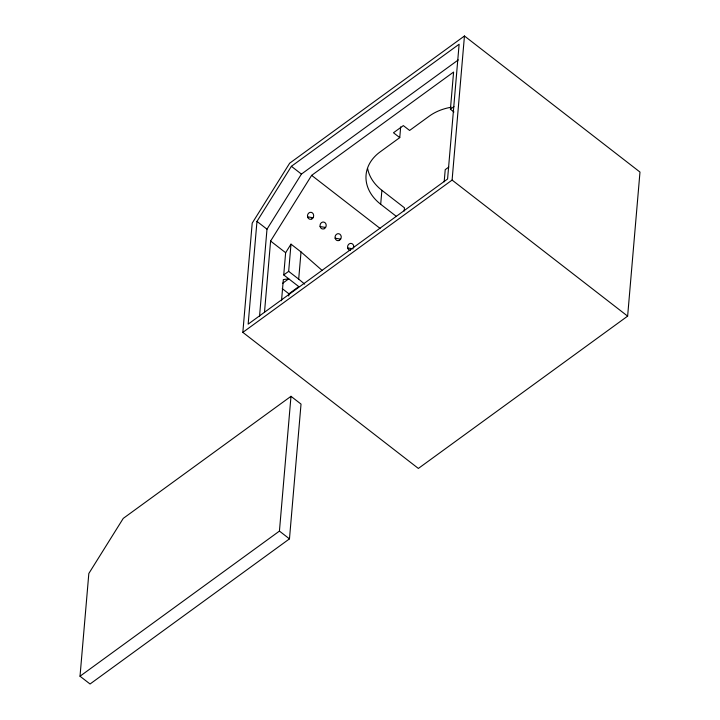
<?xml version="1.0" encoding="UTF-8"?>
<svg xmlns="http://www.w3.org/2000/svg" width="720" height="720" viewBox="0 0 720 720"><rect width="100%" height="100%" fill="white"/><g stroke="black" fill="none" stroke-linecap="round" stroke-linejoin="round"><path stroke-width="1.08" d="M80.019 676.224L88.83 573.489L123.255 518.391L290.988 396.315L301.023 404.091L289.467 538.866L90.054 684L80.019 676.224L279.432 531.09L290.988 396.315M242.838 332.37L252.198 223.155L289.656 163.215L464.454 36L639.981 172.062L627.633 316.134L418.365 468.441L242.838 332.37L452.097 180.072L464.454 36M256.968 221.409L248.157 324.144L447.579 179.01L459.126 44.235L291.393 166.311L256.968 221.409L266.994 229.185L259.533 316.287M264.474 312.516L270.594 241.056L311.643 175.365L453.591 72.054L450.405 109.233L453.942 111.978M281.52 300.771L283.338 279.576L288.756 278.82L282.483 283.419M288.747 296.01L288.927 293.814L298.782 286.596L283.734 274.932L285.642 252.711L290.997 244.152L301.023 251.928L322.146 270.45M283.734 274.932L288.666 271.35L290.997 244.152M304.704 284.139L298.692 279.126L301.023 251.928M396.315 216.36L380.691 204.255L381.888 190.314A49.275 36.909 4.9 0 1 367.641 168.561M380.691 204.255A49.275 36.909 4.9 0 1 380.052 151.956L399.753 137.619L400.671 126.891M404.181 211.023L404.46 207.801L381.888 190.314M444.177 181.818L445.221 169.65L448.803 167.04M266.994 229.185L301.428 174.087L458.28 59.922M450.405 109.233L453.987 106.623M307.53 216.828L313.074 217.746M320.067 226.548L325.611 227.466M335.115 238.212L340.659 239.13M347.652 247.932L353.196 248.85M399.753 137.619L393.48 132.759L403.326 125.595L409.599 130.455L429.291 116.118A49.275 36.909 4.9 0 1 451.233 107.226M452.097 180.072L627.633 316.134M311.643 175.365L380.052 228.384M291.393 166.311L301.428 174.087M270.594 241.056L285.642 252.711M288.666 271.35L298.692 279.126M282.24 288.639L288.927 293.814M279.432 531.09L289.467 538.866M350.361 250.407A3.519 3.087 -80.6 0 1 347.598 246.681A3.519 3.087 -80.6 0 1 351.009 243.405A3.519 3.087 -80.6 0 1 353.772 247.122M339.408 240.327A3.519 3.087 -80.6 0 0 339.975 234.261A3.519 3.087 -80.6 0 0 335.061 236.961A3.519 3.087 -80.6 0 0 339.408 240.327M324.36 228.663A3.519 3.087 -80.6 0 0 324.927 222.597A3.519 3.087 -80.6 0 0 320.022 225.297A3.519 3.087 -80.6 0 0 324.36 228.663M311.823 218.943A3.519 3.087 -80.6 0 0 312.39 212.877A3.519 3.087 -80.6 0 0 307.485 215.577A3.519 3.087 -80.6 0 0 311.823 218.943"/></g></svg>
